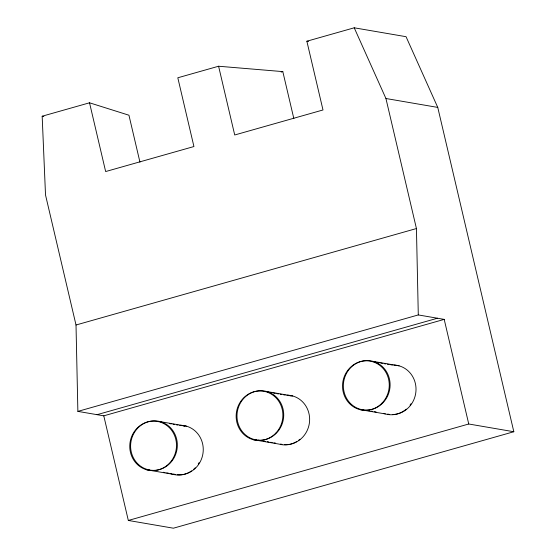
<?xml version="1.0" encoding="UTF-8"?>
<svg xmlns="http://www.w3.org/2000/svg" width="556" height="556" viewBox="0 0 556 556"><rect width="100%" height="100%" fill="white"/><g stroke="black" fill="none" stroke-linecap="round" stroke-linejoin="round"><path stroke-width="0.83" d="M89.53 102.797L105.654 171.554L193.933 146.541L177.809 77.784L218.591 66.233L234.715 134.983L322.994 109.97L306.863 41.22L354.221 27.8L406.047 36.696L437.76 107.412L513.827 431.741L468.743 423.999L444.202 319.38L103.784 415.832L77.875 411.384L76.012 325.003L45.516 194.968L42.173 116.218L89.53 102.797L128.943 115.217L139.952 162.164M281.155 72.085L282.816 71.613L293.832 118.567M76.012 325.003L416.437 228.544L385.933 98.509L354.221 27.8M77.875 411.384L418.293 314.932L444.202 319.38M97.05 414.679L437.468 318.22M103.784 415.832L128.325 520.458L468.743 423.999M513.827 431.741L173.409 528.2L128.325 520.458M306.863 41.22L308.58 41.359M218.591 66.233L282.816 71.613M385.933 98.509L437.76 107.412M42.173 116.218L43.868 116.51M373.222 361.4A24.805 23.331 -80.3 0 1 382.938 402.822A24.805 23.331 -80.3 0 1 344.039 391.758A24.805 23.331 -80.3 0 1 373.222 361.4L399.138 365.848M374.056 361.928L375.724 362.213M377.399 362.498L379.067 362.79M380.742 363.075L382.417 363.36M384.085 363.652L385.76 363.937M387.428 364.222L389.103 364.514M390.771 364.799L392.446 365.083M266.845 391.542A24.805 23.331 -80.3 0 1 276.561 432.964A24.805 23.331 -80.3 0 1 237.662 421.9A24.805 23.331 -80.3 0 1 266.845 391.542L292.755 395.99M270.181 392.501L271.856 392.786M273.524 393.071L275.199 393.363M276.867 393.648L278.542 393.933M280.21 394.225L281.885 394.51M283.553 394.795L285.228 395.087M286.896 395.372L288.571 395.657M361.914 409.543L363.589 409.828M367.766 410.543L369.441 410.828M371.109 411.12L372.784 411.405M374.452 411.69L376.127 411.982M359.405 409.494L385.315 413.942M160.462 421.684A24.805 23.331 -80.3 0 1 170.178 463.106A24.805 23.331 -80.3 0 1 131.279 452.042A24.805 23.331 -80.3 0 1 160.462 421.684L186.371 426.139M169.649 423.644L171.324 423.936M172.992 424.221L174.667 424.506M176.335 424.798L178.01 425.083M179.678 425.368L181.353 425.66M183.021 425.945L184.696 426.23M254.697 439.539L256.372 439.824M258.04 440.116L259.715 440.401M263.891 441.116L265.566 441.401M267.234 441.693L268.909 441.978M270.577 442.263L272.252 442.555M273.92 442.84L275.595 443.125M253.022 439.636L278.931 444.084A24.805 23.331 -80.3 0 0 296.716 441.589M147.486 469.535L149.154 469.827M163.367 472.266L165.035 472.551M166.71 472.836L168.378 473.128M170.053 473.413L171.721 473.698M146.645 469.778L172.555 474.226M416.437 228.544L418.293 314.932M410.988 403.746A24.805 23.331 -80.3 0 1 410.071 405.074M406.283 409.14A24.805 23.331 -80.3 0 1 383.869 413.469M393.863 365.028A24.805 23.331 -80.3 0 1 416.02 389.756A24.805 23.331 -80.3 0 1 392.946 414.526M389.144 414.331A24.805 23.331 -80.3 0 1 387.629 414.067M180.339 425.298A24.805 23.331 -80.3 0 1 203.204 451.25A24.805 23.331 -80.3 0 1 177.142 474.706M175.62 474.497A24.805 23.331 -80.3 0 1 173.396 473.99M287.48 395.17A24.805 23.331 -80.3 0 1 309.588 421.107A24.805 23.331 -80.3 0 1 284.29 444.633M282.003 444.355A24.805 23.331 -80.3 0 1 280.509 444.035M199.055 462.661A24.805 23.331 -80.3 0 1 198.228 464.031M195.246 467.798A24.805 23.331 -80.3 0 1 193.523 469.424M191.646 470.883A24.805 23.331 -80.3 0 1 170.386 473.483M289.683 395.719A24.805 23.331 -80.3 0 1 291.177 396.039M299.899 439.282A24.805 23.331 -80.3 0 1 298.662 440.276M382.097 403.058A24.805 23.331 -80.3 0 0 372.381 361.643A24.805 23.331 -80.3 0 0 343.198 391.994A24.805 23.331 -80.3 0 0 382.097 403.058M169.337 463.343A24.805 23.331 -80.3 0 0 159.621 421.928A24.805 23.331 -80.3 0 0 130.438 452.278A24.805 23.331 -80.3 0 0 169.337 463.343M275.72 433.2A24.805 23.331 -80.3 0 0 266.004 391.785A24.805 23.331 -80.3 0 0 236.821 422.136A24.805 23.331 -80.3 0 0 275.72 433.2"/></g></svg>
